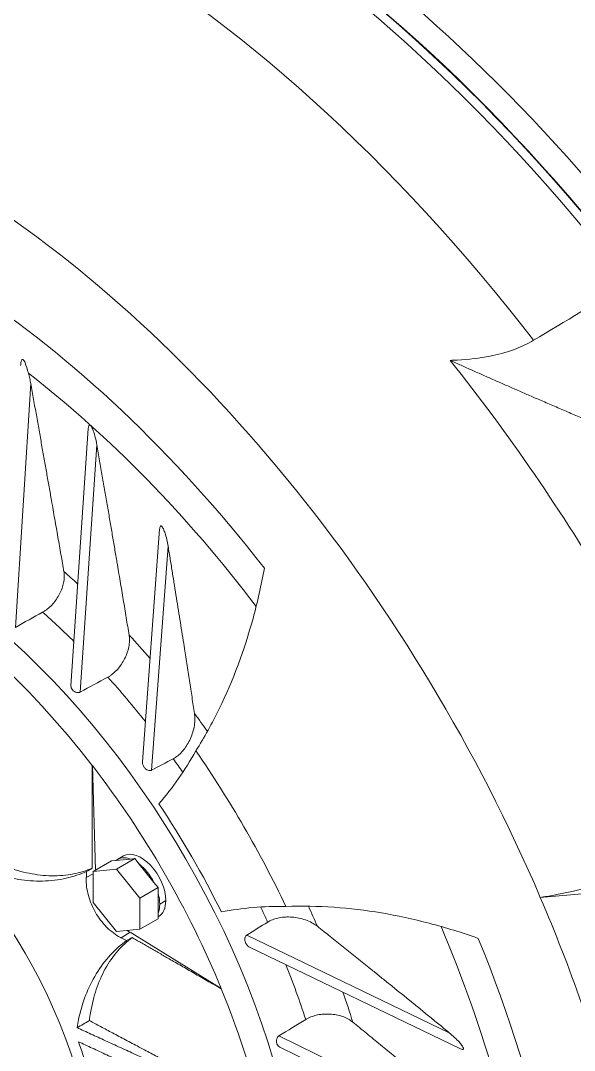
# Model space of a CAD drawing. Header units: millimetres. Extents: x -2122 to 22797, y 3569 to 89276.
# Drawn here: x 7563.2 to 7705.9, y 81952.8 to 82218.5 of the extents above; entities that cross this region are included whole.
import ezdxf

# ---------------------------------------------------------------- set-up
doc = ezdxf.new("R2010")
doc.units = ezdxf.units.MM
doc.header["$LTSCALE"] = 20
doc.layers.add('IA-TRAZ', color=8, linetype='Continuous', lineweight=5)

# ---------------------------------------------------------------- blocks, each defined once
blk = doc.blocks.new('A$C6cb7b9ed')
at = {"color": 0, "linetype": 'Continuous', "lineweight": 0, "extrusion": (2.77556e-16, 0.816497, 0.57735)}
for p, q in [((-903.93, 6158.37), (-907.91, 6095.5)), ((-889.12, 6146.78), (-893.57, 6080.43)), ((-886.89, 6142.59), (-891.17, 6078.81)), ((-870.73, 6120.8), (-875.15, 6060.82)), ((-868.54, 6116.41), (-872.79, 6058.65)), ((-888.05, 6059.84), (-888.09, 6059.82)), ((-887.25, 6032.9), (-888.05, 6059.84)), ((-878.2, 6035.73), (-882.01, 6035.39)), ((-881.84, 6033.09), (-877.1, 6035.83)), ((-881.62, 6035.65), (-880.07, 6036.55)), ((-877.1, 6035.83), (-878.2, 6035.73)), ((-875.99, 6034.45), (-877.1, 6035.83)), ((-887.85, 6032.55), (-883.11, 6035.29)), ((-881.84, 6033.09), (-887.85, 6032.55)), ((-882.01, 6035.39), (-883.11, 6035.29)), ((-875.82, 6025.61), (-881.84, 6033.09)), ((-872.19, 6029.72), (-875.99, 6034.45)), ((-887.85, 6031.88), (-889.62, 6030.95)), ((-887.85, 6032.55), (-887.85, 6024.54)), ((-875.82, 6025.61), (-871.09, 6028.35)), ((-871.09, 6028.35), (-872.19, 6029.72)), ((-871.09, 6026.88), (-871.09, 6028.35)), ((-744.11, 6028.38), (-772.62, 6025.83)), ((-875.82, 6017.6), (-875.82, 6025.61)), ((-871.09, 6021.81), (-871.09, 6026.88)), ((-887.85, 6024.54), (-881.84, 6017.06)), ((-870.7, 6024.12), (-869.14, 6025.02)), ((-875.82, 6017.6), (-871.09, 6020.34)), ((-871.09, 6020.34), (-871.09, 6021.81)), ((-871.09, 6020.83), (-871.02, 6020.87)), ((-881.84, 6017.06), (-875.82, 6017.6)), ((-878.36, 6016.85), (-880.64, 6015.4)), ((-854.84, 6002.31), (-878.36, 6016.85)), ((-796.09, 5990.93), (-848.24, 6016.12)), ((-793.39, 5986.84), (-847.53, 6013)), ((-854.87, 6002.29), (-854.84, 6002.31)), ((-782.59, 5961.94), (-839.97, 5990.13)), ((-780.08, 5957.92), (-839.77, 5987.24))]:
    blk.add_line(p, q, dxfattribs=at)
at = {"color": 0, "linetype": 'Continuous', "lineweight": 0}
for centre, major_axis, ratio, start_param, end_param in [((-865.3, 6034.63), (-157.42, 272.66), 0.57735, -1.359424, -0.212669), ((-865.3, 6034.63), (-157.5, 272.8), 0.57735, -1.34078, -0.230017), ((-943.04, 5989.74), (-73.5, 127.31), 0.57735, -1.798702, -1.342891), ((-936.01, 5993.8), (-73.59, 127.46), 0.57735, -1.680444, -1.461149), ((-877.1, 6027.81), (-4.52, 7.84), 0.57735, -0.612225, 0.088627), ((-875.54, 6028.71), (-4.53, 7.84), 0.57735, -2.356194, 0), ((-1377.97, 10882.61), (3119.04, 5209.7), 0.626546, -2.27052, -2.270207), ((-877.1, 6027.81), (-4.53, 7.84), 0.57735, -1.659423, -0.958571), ((721.67, 6703.65), (-1115.1, -1862.54), 0.626546, -0.867797, -0.866964), ((-877.1, 6027.81), (-4.53, 7.84), 0.57735, -2.356194, -2.005768), ((-877.1, 6027.81), (-4.53, 7.84), 0.57735, -2.706621, -2.356194), ((-875.54, 6028.71), (4.52, -7.84), 0.57735, 0, 0.785398), ((507.58, 7074.47), (2170.56, 34.44), 0.626546, -2.274629, -2.273795), ((3076.85, 3166.64), (-6071.26, -96.32), 0.626546, -0.871385, -0.871072)]:
    blk.add_ellipse(centre, major_axis=major_axis, ratio=ratio, start_param=start_param, end_param=end_param, dxfattribs=at)
at = {"color": 0, "linetype": 'Continuous', "lineweight": 0, "extrusion": (2.05178e-16, 3.10756e-16, -1)}
blk.add_ellipse((-867.42, 6033.4), major_axis=(-157.5, 272.8), ratio=0.57735, start_param=0.230017, end_param=1.34078, dxfattribs=at)
at = {"color": 0, "linetype": 'Continuous', "lineweight": 0, "extrusion": (1.33067e-16, 2.69122e-16, -1)}
for centre, major_axis, start_param, end_param in [((-859.64, 6037.89), (-157.5, 272.8), 0.320639, 1.250157), ((-943.08, 5989.72), (-73.5, 127.31), 0.227921, 1.342875), ((-923.04, 6001.29), (78.74, -136.38), -1.945597, -1.891977), ((-878.04, 6027.27), (-6.5, 11.26), -2.321288, -2.244755), ((-928.12, 5998.36), (74.08, -128.3), -1.324006, -1.219404)]:
    blk.add_ellipse(centre, major_axis=major_axis, ratio=0.57735, start_param=start_param, end_param=end_param, dxfattribs=at)
at = {"color": 0, "linetype": 'Continuous', "lineweight": 0, "extrusion": (-1.38778e-16, 2.4037e-16, -1)}
blk.add_ellipse((-891.59, 6019.44), major_axis=(-157.05, 272.02), ratio=0.57735, start_param=0.229258, end_param=1.341538, dxfattribs=at)
at = {"color": 0, "linetype": 'Continuous', "lineweight": 0, "extrusion": (1.88578e-16, 1.72974e-16, -1)}
blk.add_ellipse((-929.25, 5997.7), major_axis=(132.44, -229.39), ratio=0.57735, start_param=-2.301252, end_param=-1.365658, dxfattribs=at)
at = {"color": 0, "linetype": 'Continuous', "lineweight": 0, "extrusion": (1.12748e-16, 1.93293e-16, -1)}
for centre, major_axis, start_param, end_param in [((-931.34, 5996.5), (118.44, -205.14), -2.289595, -1.805667), ((-931.34, 5996.5), (118.44, -205.14), -1.335926, -0.785398), ((-948.02, 5986.87), (45.05, -78.02), -1.270221, -1.055208)]:
    blk.add_ellipse(centre, major_axis=major_axis, ratio=0.57735, start_param=start_param, end_param=end_param, dxfattribs=at)
at = {"color": 0, "linetype": 'Continuous', "lineweight": 0, "extrusion": (1.65999e-17, 1.37781e-16, -1)}
blk.add_ellipse((-906.67, 6010.74), major_axis=(154.6, -267.77), ratio=0.57735, start_param=-1.824605, end_param=-1.585459, dxfattribs=at)
at = {"color": 0, "linetype": 'Continuous', "lineweight": 0, "extrusion": (1.81141e-16, 2.96878e-16, -1)}
blk.add_ellipse((-931.02, 5996.68), major_axis=(111.59, -193.28), ratio=0.57735, start_param=-2.1876, end_param=-1.78612, dxfattribs=at)
at = {"color": 0, "linetype": 'Continuous', "lineweight": 0, "extrusion": (2.36652e-16, 2.0073e-16, -1)}
blk.add_ellipse((-937.42, 5992.99), major_axis=(-73.6, 127.49), ratio=0.57735, start_param=-0.018517, end_param=2.288212, dxfattribs=at)
at = {"color": 0, "linetype": 'Continuous', "lineweight": 0, "extrusion": (8.87111e-17, 1.79415e-16, -1)}
for centre, major_axis, start_param, end_param in [((-923.04, 6001.29), (78.74, -136.38), -2.10523, -2.071919), ((-988.36, 6208.37), (99.87, -172.98), -0.332403, -0.196481), ((-923.04, 6001.29), (78.74, -136.38), -1.404691, -1.368209)]:
    blk.add_ellipse(centre, major_axis=major_axis, ratio=0.57735, start_param=start_param, end_param=end_param, dxfattribs=at)
at = {"color": 0, "linetype": 'Continuous', "lineweight": 0, "extrusion": (1.29348e-16, 3.31074e-16, -1)}
for start_param, end_param in [(-2.093018, -2.012327), (-1.922189, -1.817587)]:
    blk.add_ellipse((-928.12, 5998.36), major_axis=(74.08, -128.3), ratio=0.57735, start_param=start_param, end_param=end_param, dxfattribs=at)
at = {"color": 0, "linetype": 'Continuous', "lineweight": 0, "extrusion": (7.75554e-17, 3.6527e-16, -1)}
blk.add_ellipse((-948.38, 5986.66), major_axis=(-43, 74.48), ratio=0.57735, start_param=-0.785398, end_param=2.356194, dxfattribs=at)
at = {"color": 0, "linetype": 'Continuous', "lineweight": 0, "extrusion": (1.60822e-16, 2.21048e-16, -1)}
blk.add_ellipse((-923.04, 6001.29), major_axis=(78.74, -136.38), ratio=0.57735, start_param=-1.773384, end_param=-1.736902, dxfattribs=at)
at = {"color": 0, "linetype": 'Continuous', "lineweight": 0, "extrusion": (9.24296e-17, 1.17463e-16, -1)}
blk.add_ellipse((-936.01, 5993.8), major_axis=(87.01, -150.71), ratio=0.57735, start_param=-1.70448, end_param=-1.437113, dxfattribs=at)
at = {"color": 0, "linetype": 'Continuous', "lineweight": 0, "extrusion": (2.49533e-16, 4.00463e-16, -1)}
blk.add_ellipse((-928.12, 5998.36), major_axis=(74.08, -128.3), ratio=0.57735, start_param=-1.735819, end_param=-1.706611, dxfattribs=at)
at = {"color": 0, "linetype": 'Continuous', "lineweight": 0, "extrusion": (-1.11556e-17, 1.85856e-16, -1)}
blk.add_ellipse((-929.25, 5997.7), major_axis=(132.44, -229.39), ratio=0.57735, start_param=-1.365658, end_param=-1.252336, dxfattribs=at)
at = {"color": 0, "linetype": 'Continuous', "lineweight": 0, "extrusion": (-3.51927e-17, 1.71978e-16, -1)}
blk.add_ellipse((-776.36, 5841.18), major_axis=(-99.87, 172.98), ratio=0.57735, start_param=0.196481, end_param=0.332403, dxfattribs=at)
at = {"color": 0, "linetype": 'Continuous', "lineweight": 0, "extrusion": (6.4674e-17, 1.65537e-16, -1)}
blk.add_ellipse((-928.12, 5998.36), major_axis=(74.08, -128.3), ratio=0.57735, start_param=-1.434982, end_param=-1.405773, dxfattribs=at)
at = {"color": 0, "linetype": 'Continuous', "lineweight": 0, "extrusion": (2.16333e-16, 1.249e-16, -1)}
blk.add_ellipse((-931.02, 5996.68), major_axis=(111.59, -193.28), ratio=0.57735, start_param=-1.355473, end_param=-0.953992, dxfattribs=at)
at = {"color": 0, "linetype": 'Continuous', "lineweight": 0, "extrusion": (-5.92297e-17, 1.581e-16, -1)}
blk.add_ellipse((-943.08, 5989.72), major_axis=(73.5, -127.31), ratio=0.57735, start_param=-1.342875, end_param=-0.785398, dxfattribs=at)
at = {"color": 0, "linetype": 'Continuous', "lineweight": 0, "extrusion": (8.49925e-17, 2.41367e-16, -1)}
blk.add_ellipse((-923.04, 6001.29), major_axis=(78.74, -136.38), ratio=0.57735, start_param=-1.249616, end_param=-1.195995, dxfattribs=at)
at = {"color": 0, "linetype": 'Continuous', "lineweight": 0}
for points in [[(-774.34, 6169.56), (-766.22, 6174.42), (-758.1, 6179.28), (-749.97, 6184.14)], [(-907.91, 6095.5), (-905.56, 6096.81), (-903.21, 6098.11), (-900.87, 6099.42)], [(-891.17, 6078.81), (-888.8, 6080.1), (-886.43, 6081.38), (-884.07, 6082.67)], [(-872.79, 6058.65), (-870.93, 6059.64), (-869.08, 6060.63), (-867.22, 6061.62)], [(-848.24, 6016.12), (-846.45, 6017.24), (-844.67, 6018.35), (-842.88, 6019.47)], [(-888.84, 5994.06), (-889.89, 5993.45), (-890.95, 5992.84), (-892, 5992.24)], [(-839.97, 5990.13), (-837.67, 5991.54), (-835.37, 5992.94), (-833.07, 5994.35)]]:
    blk.add_open_spline(points, degree=3, dxfattribs=at)
for points, knots in [([(-795.84, 6164.37), (-795.25, 6164.39), (-794.65, 6164.41), (-791.09, 6164.59), (-788.17, 6164.94), (-783.6, 6165.86), (-781.51, 6166.41), (-777.62, 6167.82), (-775.83, 6168.67), (-774.34, 6169.56)], [-52.803982, -52.803982, -52.803982, -52.803982, -52.64005, -52.64005, -51.81997, -51.81997, -51.194696, -51.194696, -50.569421, -50.569421, -50.569421, -50.569421]), ([(-904.54, 6161.04), (-904.83, 6162.06), (-905.12, 6163.04), (-905.46, 6163.88), (-905.55, 6164.07), (-905.67, 6164.29), (-905.72, 6164.37), (-905.8, 6164.47), (-905.83, 6164.51), (-905.9, 6164.56), (-905.93, 6164.58), (-905.98, 6164.6), (-906.01, 6164.61), (-906.07, 6164.61), (-906.11, 6164.59), (-906.2, 6164.53), (-906.24, 6164.46), (-906.38, 6164.22), (-906.45, 6163.94), (-906.52, 6163.44), (-906.54, 6163.26), (-906.55, 6163.08)], [0.000001, 0.000001, 0.000001, 0.000001, 0.385459, 0.385459, 0.489763, 0.489763, 0.535178, 0.535178, 0.564876, 0.564876, 0.588345, 0.588345, 0.61296, 0.61296, 0.650594, 0.650594, 0.731892, 0.731892, 0.941601, 0.941601, 1.048909, 1.048909, 1.048909, 1.048909]), ([(-903.93, 6158.37), (-904, 6158.8), (-904.09, 6159.24), (-904.29, 6160.12), (-904.41, 6160.58), (-904.54, 6161.04)], [-0.3446529, -0.3446529, -0.3446529, -0.3446529, -0.1721189, -0.1721189, -0.000001, -0.000001, -0.000001, -0.000001]), ([(-886.89, 6142.59), (-887.01, 6143.31), (-887.18, 6144.09), (-887.57, 6145.53), (-887.77, 6146.14), (-888.06, 6146.81), (-888.16, 6147.03), (-888.32, 6147.3), (-888.37, 6147.39), (-888.47, 6147.52), (-888.52, 6147.57), (-888.59, 6147.63), (-888.63, 6147.66), (-888.69, 6147.69), (-888.72, 6147.7), (-888.79, 6147.7), (-888.82, 6147.69), (-888.91, 6147.64), (-888.95, 6147.57), (-889.06, 6147.31), (-889.1, 6147.02), (-889.12, 6146.8), (-889.12, 6146.79), (-889.12, 6146.78)], [-1.2042893, -1.2042893, -1.2042893, -1.2042893, -0.9920471, -0.9920471, -0.8001138, -0.8001138, -0.7228067, -0.7228067, -0.6893361, -0.6893361, -0.667435, -0.667435, -0.6504786, -0.6504786, -0.6331614, -0.6331614, -0.6081065, -0.6081065, -0.5581762, -0.5581762, -0.4164356, -0.4164356, -0.4087245, -0.4087245, -0.4087245, -0.4087245]), ([(-868.54, 6116.41), (-868.73, 6117.61), (-869.02, 6118.82), (-869.43, 6120.08), (-869.58, 6120.52), (-869.83, 6121.04), (-869.9, 6121.18), (-870.03, 6121.38), (-870.08, 6121.45), (-870.17, 6121.55), (-870.2, 6121.58), (-870.27, 6121.63), (-870.3, 6121.65), (-870.36, 6121.67), (-870.39, 6121.67), (-870.46, 6121.65), (-870.5, 6121.62), (-870.59, 6121.51), (-870.64, 6121.38), (-870.69, 6121.11), (-870.71, 6120.96), (-870.73, 6120.8)], [-1.549919, -1.549919, -1.549919, -1.549919, -0.971197, -0.971197, -0.793161, -0.793161, -0.731802, -0.731802, -0.698645, -0.698645, -0.67686, -0.67686, -0.6574, -0.6574, -0.633993, -0.633993, -0.594334, -0.594334, -0.503077, -0.503077, -0.402393, -0.402393, -0.402393, -0.402393]), ([(-861.37, 6063.68), (-859.21, 6067.11), (-857.19, 6070.73), (-851.82, 6081.76), (-848.9, 6089.62), (-845.5, 6102.05), (-844.52, 6106.38), (-843.71, 6110.74)], [-98.863434, -98.863434, -98.863434, -98.863434, -97.256079, -97.256079, -94.177494, -94.177494, -92.591386, -92.591386, -92.591386, -92.591386]), ([(-900.87, 6099.42), (-900.65, 6099.54), (-900.43, 6099.68), (-899.81, 6100.09), (-899.42, 6100.41), (-898.72, 6101.05), (-898.35, 6101.43), (-897.67, 6102.25), (-897.36, 6102.68), (-896.82, 6103.52), (-896.55, 6104), (-896.09, 6104.97), (-895.9, 6105.46), (-895.61, 6106.38), (-895.48, 6106.88), (-895.32, 6107.86), (-895.29, 6108.34), (-895.29, 6109.13), (-895.32, 6109.51), (-895.38, 6109.87)], [2.481211, 2.481211, 2.481211, 2.481211, 2.560562, 2.560562, 2.707539, 2.707539, 2.855161, 2.855161, 3.002783, 3.002783, 3.153365, 3.153365, 3.303947, 3.303947, 3.45862, 3.45862, 3.613293, 3.613293, 3.7468, 3.7468, 3.7468, 3.7468]), ([(-884.07, 6082.67), (-883.86, 6082.79), (-883.65, 6082.91), (-883.05, 6083.32), (-882.66, 6083.62), (-881.97, 6084.26), (-881.6, 6084.64), (-880.92, 6085.46), (-880.61, 6085.9), (-880.07, 6086.76), (-879.79, 6087.26), (-879.32, 6088.28), (-879.13, 6088.79), (-878.83, 6089.76), (-878.69, 6090.31), (-878.53, 6091.37), (-878.49, 6091.89), (-878.5, 6092.73), (-878.53, 6093.13), (-878.59, 6093.52)], [2.55349, 2.55349, 2.55349, 2.55349, 2.629876, 2.629876, 2.77386, 2.77386, 2.921994, 2.921994, 3.070129, 3.070129, 3.227032, 3.227032, 3.383936, 3.383936, 3.550887, 3.550887, 3.717838, 3.717838, 3.859273, 3.859273, 3.859273, 3.859273]), ([(-893.57, 6080.43), (-893.58, 6080.26), (-893.55, 6080.08), (-893.43, 6079.72), (-893.33, 6079.53), (-893.06, 6079.2), (-892.89, 6079.05), (-892.53, 6078.83), (-892.34, 6078.75), (-891.99, 6078.66), (-891.82, 6078.65), (-891.57, 6078.67), (-891.47, 6078.69), (-891.31, 6078.74), (-891.23, 6078.77), (-891.17, 6078.81)], [0.1042868, 0.1042868, 0.1042868, 0.1042868, 0.1659121, 0.1659121, 0.2351603, 0.2351603, 0.3034558, 0.3034558, 0.3624167, 0.3624167, 0.4136599, 0.4136599, 0.4443515, 0.4443515, 0.4709929, 0.4709929, 0.4709929, 0.4709929]), ([(-867.22, 6061.62), (-867.02, 6061.72), (-866.83, 6061.84), (-866.25, 6062.22), (-865.88, 6062.52), (-865.2, 6063.15), (-864.83, 6063.54), (-864.16, 6064.39), (-863.85, 6064.84), (-863.29, 6065.75), (-863.01, 6066.29), (-862.53, 6067.39), (-862.33, 6067.95), (-862.01, 6069.02), (-861.87, 6069.64), (-861.69, 6070.85), (-861.65, 6071.44), (-861.66, 6072.38), (-861.69, 6072.83), (-861.75, 6073.26)], [2.689703, 2.689703, 2.689703, 2.689703, 2.761038, 2.761038, 2.89995, 2.89995, 3.049781, 3.049781, 3.199612, 3.199612, 3.368977, 3.368977, 3.538343, 3.538343, 3.728583, 3.728583, 3.918823, 3.918823, 4.074757, 4.074757, 4.074757, 4.074757]), ([(-875.15, 6060.82), (-875.16, 6060.66), (-875.15, 6060.48), (-875.06, 6060.05), (-874.95, 6059.79), (-874.66, 6059.32), (-874.48, 6059.11), (-874.1, 6058.8), (-873.92, 6058.69), (-873.56, 6058.56), (-873.4, 6058.53), (-873.16, 6058.54), (-873.08, 6058.55), (-872.92, 6058.59), (-872.86, 6058.61), (-872.79, 6058.65)], [0.1078413, 0.1078413, 0.1078413, 0.1078413, 0.1644445, 0.1644445, 0.2497114, 0.2497114, 0.3314216, 0.3314216, 0.39639, 0.39639, 0.44705, 0.44705, 0.4755855, 0.4755855, 0.5004736, 0.5004736, 0.5004736, 0.5004736]), ([(-723.17, 6042.06), (-725.72, 6040.87), (-728.47, 6039.64), (-734.67, 6037.01), (-738.12, 6035.65), (-744.41, 6033.31), (-747.82, 6032.13), (-754.46, 6030.01), (-757.69, 6029.08), (-763.35, 6027.62), (-766.3, 6026.94), (-770.28, 6026.2), (-771.48, 6026), (-772.62, 6025.83)], [2.219842, 2.219842, 2.219842, 2.219842, 3.054057, 3.054057, 4.07196, 4.07196, 5.090509, 5.090509, 6.109058, 6.109058, 7.129108, 7.129108, 7.594883, 7.594883, 7.594883, 7.594883]), ([(-888.13, 6033.37), (-889.64, 6032.72), (-891.25, 6032.22), (-894.74, 6031.53), (-896.64, 6031.37), (-900.48, 6031.44), (-902.43, 6031.67), (-906.22, 6032.43), (-908.23, 6033), (-910.92, 6034), (-911.56, 6034.25), (-912.2, 6034.52)], [0.872413, 0.872413, 0.872413, 0.872413, 1.62339, 1.62339, 2.435085, 2.435085, 3.24678, 3.24678, 4.05755, 4.05755, 4.306406, 4.306406, 4.306406, 4.306406]), ([(-889.54, 6032.51), (-891.19, 6031.78), (-892.95, 6031.2), (-896.76, 6030.34), (-898.81, 6030.09), (-902.96, 6029.99), (-905.04, 6030.15), (-909.07, 6030.77), (-911.19, 6031.27), (-914.01, 6032.2), (-914.68, 6032.43), (-915.36, 6032.69)], [0.881389, 0.881389, 0.881389, 0.881389, 1.63643, 1.63643, 2.454645, 2.454645, 3.27286, 3.27286, 4.082567, 4.082567, 4.333092, 4.333092, 4.333092, 4.333092]), ([(-889.62, 6030.95), (-889.62, 6030.87), (-889.63, 6030.79), (-889.67, 6029.38), (-889.5, 6027.85), (-888.67, 6024.8), (-888.02, 6023.28), (-886.49, 6020.62), (-885.49, 6019.29), (-883.26, 6017.05), (-882.03, 6016.14), (-880.78, 6015.47), (-880.71, 6015.44), (-880.64, 6015.4)], [-2.798379, -2.798379, -2.798379, -2.798379, -2.771358, -2.771358, -2.310356, -2.310356, -1.849353, -1.849353, -1.38835, -1.38835, -0.927348, -0.927348, -0.900327, -0.900327, -0.900327, -0.900327]), ([(-788.59, 6015.26), (-792.77, 6016.74), (-797, 6018.06), (-809.47, 6021.33), (-817.74, 6022.73), (-829.98, 6023.59), (-834.12, 6023.66), (-838.17, 6023.5)], [-16.425572, -16.425572, -16.425572, -16.425572, -14.839465, -14.839465, -11.76088, -11.76088, -10.153525, -10.153525, -10.153525, -10.153525]), ([(-842.88, 6019.47), (-842.69, 6019.58), (-842.49, 6019.69), (-841.88, 6020), (-841.43, 6020.17), (-840.55, 6020.45), (-840.02, 6020.57), (-838.95, 6020.73), (-838.41, 6020.78), (-837.35, 6020.8), (-836.73, 6020.77), (-835.54, 6020.64), (-834.96, 6020.54), (-833.86, 6020.28), (-833.26, 6020.09), (-832.12, 6019.64), (-831.59, 6019.38), (-830.78, 6018.9), (-830.41, 6018.65), (-830.07, 6018.38)], [2.689703, 2.689703, 2.689703, 2.689703, 2.761038, 2.761038, 2.89995, 2.89995, 3.049781, 3.049781, 3.199612, 3.199612, 3.368977, 3.368977, 3.538343, 3.538343, 3.728583, 3.728583, 3.918823, 3.918823, 4.074757, 4.074757, 4.074757, 4.074757]), ([(-892, 5992.24), (-891.89, 5992.95), (-891.76, 5993.65), (-891.15, 5996.56), (-890.52, 5998.64), (-889.05, 6002.45), (-888.14, 6004.33), (-885.98, 6007.87), (-884.74, 6009.53), (-882.1, 6012.39), (-880.71, 6013.62), (-879.25, 6014.69)], [8.690281, 8.690281, 8.690281, 8.690281, 8.940806, 8.940806, 9.750513, 9.750513, 10.568728, 10.568728, 11.386943, 11.386943, 12.141984, 12.141984, 12.141984, 12.141984]), ([(-888.84, 5994.06), (-888.75, 5994.75), (-888.65, 5995.43), (-888.17, 5998.26), (-887.66, 6000.28), (-886.42, 6003.95), (-885.65, 6005.75), (-883.79, 6009.11), (-882.7, 6010.67), (-880.36, 6013.35), (-879.12, 6014.5), (-877.81, 6015.48)], [8.673313, 8.673313, 8.673313, 8.673313, 8.92217, 8.92217, 9.73294, 9.73294, 10.544635, 10.544635, 11.35633, 11.35633, 12.107307, 12.107307, 12.107307, 12.107307]), ([(-847.53, 6013), (-847.69, 6013.07), (-847.83, 6013.17), (-848.16, 6013.46), (-848.33, 6013.68), (-848.6, 6014.17), (-848.69, 6014.43), (-848.77, 6014.91), (-848.77, 6015.13), (-848.7, 6015.5), (-848.65, 6015.65), (-848.52, 6015.86), (-848.47, 6015.93), (-848.36, 6016.04), (-848.3, 6016.09), (-848.24, 6016.12)], [0.1078413, 0.1078413, 0.1078413, 0.1078413, 0.1644445, 0.1644445, 0.2497114, 0.2497114, 0.3314216, 0.3314216, 0.39639, 0.39639, 0.44705, 0.44705, 0.4755855, 0.4755855, 0.5004736, 0.5004736, 0.5004736, 0.5004736]), ([(-833.07, 5994.35), (-832.87, 5994.47), (-832.65, 5994.59), (-832, 5994.91), (-831.54, 5995.09), (-830.65, 5995.37), (-830.14, 5995.5), (-829.08, 5995.68), (-828.54, 5995.73), (-827.53, 5995.77), (-826.96, 5995.75), (-825.85, 5995.65), (-825.3, 5995.56), (-824.31, 5995.34), (-823.77, 5995.18), (-822.77, 5994.8), (-822.3, 5994.57), (-821.58, 5994.14), (-821.24, 5993.91), (-820.94, 5993.67)], [2.55349, 2.55349, 2.55349, 2.55349, 2.629876, 2.629876, 2.77386, 2.77386, 2.921994, 2.921994, 3.070129, 3.070129, 3.227032, 3.227032, 3.383936, 3.383936, 3.550887, 3.550887, 3.717838, 3.717838, 3.859273, 3.859273, 3.859273, 3.859273]), ([(-796.09, 5990.93), (-795.15, 5990.16), (-794.24, 5989.31), (-793.35, 5988.32), (-793.05, 5987.97), (-792.73, 5987.5), (-792.64, 5987.36), (-792.53, 5987.15), (-792.49, 5987.07), (-792.45, 5986.95), (-792.44, 5986.9), (-792.43, 5986.82), (-792.43, 5986.78), (-792.45, 5986.72), (-792.46, 5986.69), (-792.51, 5986.64), (-792.56, 5986.62), (-792.7, 5986.6), (-792.84, 5986.63), (-793.09, 5986.71), (-793.24, 5986.77), (-793.39, 5986.84)], [-1.549919, -1.549919, -1.549919, -1.549919, -0.971197, -0.971197, -0.793161, -0.793161, -0.731802, -0.731802, -0.698645, -0.698645, -0.67686, -0.67686, -0.6574, -0.6574, -0.633993, -0.633993, -0.594334, -0.594334, -0.503077, -0.503077, -0.402393, -0.402393, -0.402393, -0.402393]), ([(-839.77, 5987.24), (-839.92, 5987.32), (-840.06, 5987.43), (-840.31, 5987.71), (-840.42, 5987.89), (-840.58, 5988.3), (-840.62, 5988.52), (-840.63, 5988.94), (-840.61, 5989.14), (-840.5, 5989.49), (-840.43, 5989.64), (-840.29, 5989.85), (-840.23, 5989.93), (-840.1, 5990.04), (-840.04, 5990.09), (-839.97, 5990.13)], [0.1042868, 0.1042868, 0.1042868, 0.1042868, 0.1659121, 0.1659121, 0.2351603, 0.2351603, 0.3034558, 0.3034558, 0.3624167, 0.3624167, 0.4136599, 0.4136599, 0.4443515, 0.4443515, 0.4709929, 0.4709929, 0.4709929, 0.4709929])]:
    blk.add_open_spline(points, degree=3, knots=knots, dxfattribs=at)
for points, weights in [([(-795.84, 6164.37), (-772.19, 6153.68), (-744.97, 6142.4)], [1.00351977488, 1.0187382128, 1.02498660572]), ([(-895.38, 6109.87), (-898.91, 6130.14), (-903.93, 6158.37)], [1.00552478769, 1.02548403983, 1.01587946794]), ([(-878.59, 6093.52), (-881.98, 6114.17), (-886.89, 6142.59)], [1.0060794565, 1.02701942803, 1.01764376316]), ([(-861.75, 6073.26), (-864.55, 6092.02), (-868.54, 6116.41)], [1.00647654513, 1.02434362774, 1.01779204941]), ([(-888.09, 6059.82), (-888.13, 6045.36), (-888.13, 6033.37)], [1.09279132324, 1.1653041114, 1.22573041279]), ([(-830.07, 6018.38), (-815.22, 6006.58), (-796.09, 5990.93)], [1.00647654513, 1.02434362774, 1.01779204941]), ([(-877.81, 6015.48), (-867.42, 6009.48), (-854.87, 6002.29)], [1.22573041279, 1.1653041114, 1.09279132324]), ([(-888.84, 5994.06), (-872.15, 5985.16), (-845.56, 5971.08)], [1.55604737091, 1.36169026212, 1.11827913426]), ([(-820.94, 5993.67), (-804.75, 5980.4), (-782.59, 5961.94)], [1.00606437703, 1.02700911858, 1.01763858532]), ([(-845.56, 5971.08), (-874.19, 5984.01), (-892, 5992.24)], [1.0097875089, 1.05148570206, 1.02703000675]), ([(-891.66, 5988.61), (-873.74, 5980.26), (-844.58, 5966.93)], [1.02398670599, 1.05088089907, 1.00948827975])]:
    blk.add_rational_spline(points, weights, degree=2, dxfattribs=at)

msp = doc.modelspace()

# ---------------------------------------------------------------- block references
at = {"layer": 'IA-TRAZ'}
msp.add_blockref('A$C6cb7b9ed', (8469.77, 75966.46, 10192.11), dxfattribs=at)

doc.saveas('drawing.dxf')
